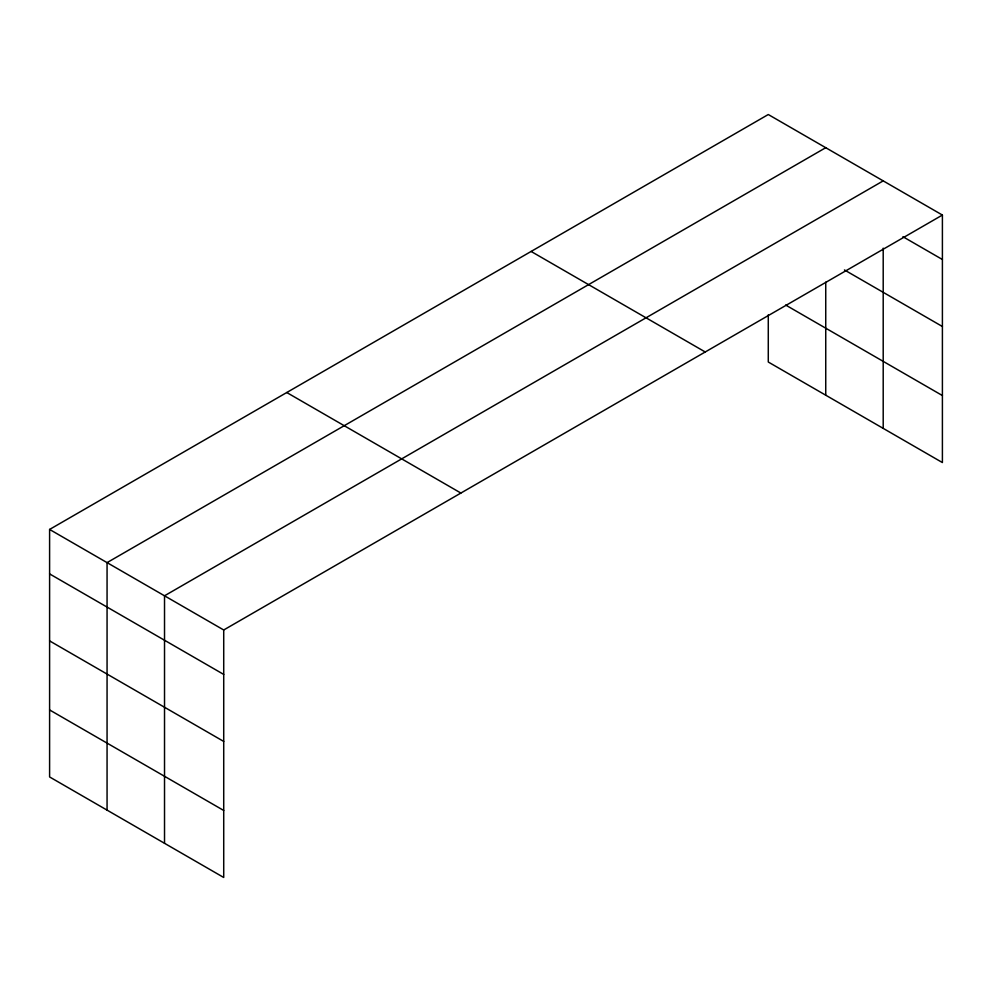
<?xml version="1.0" encoding="UTF-8"?>
<svg xmlns="http://www.w3.org/2000/svg" width="992" height="992" viewBox="0 0 992 992"><rect width="100%" height="100%" fill="white"/><g stroke="black" fill="none" stroke-linecap="round" stroke-linejoin="round"><path stroke-width="1.49" d="M942.4 215.053L768.279 114.526L49.6 529.443L49.6 776.947L223.721 877.474L223.721 629.982L942.4 215.053L942.4 462.557L768.279 362.018L768.279 314.811M883.202 248.161L883.202 428.37M825.741 147.696L107.062 562.625L107.062 810.117M883.202 180.879L164.523 595.795L164.523 843.299M902.931 236.716L942.4 259.495M844.44 269.948L942.4 326.504M785.652 305.04L942.4 395.548M531.117 251.447L705.238 351.986M286.762 392.522L460.883 493.049M49.6 529.443L223.721 629.982M49.6 573.897L223.721 674.424M49.6 640.894L223.721 741.433M49.6 709.937L223.721 810.464M825.741 282.162L825.741 395.2"/></g></svg>
